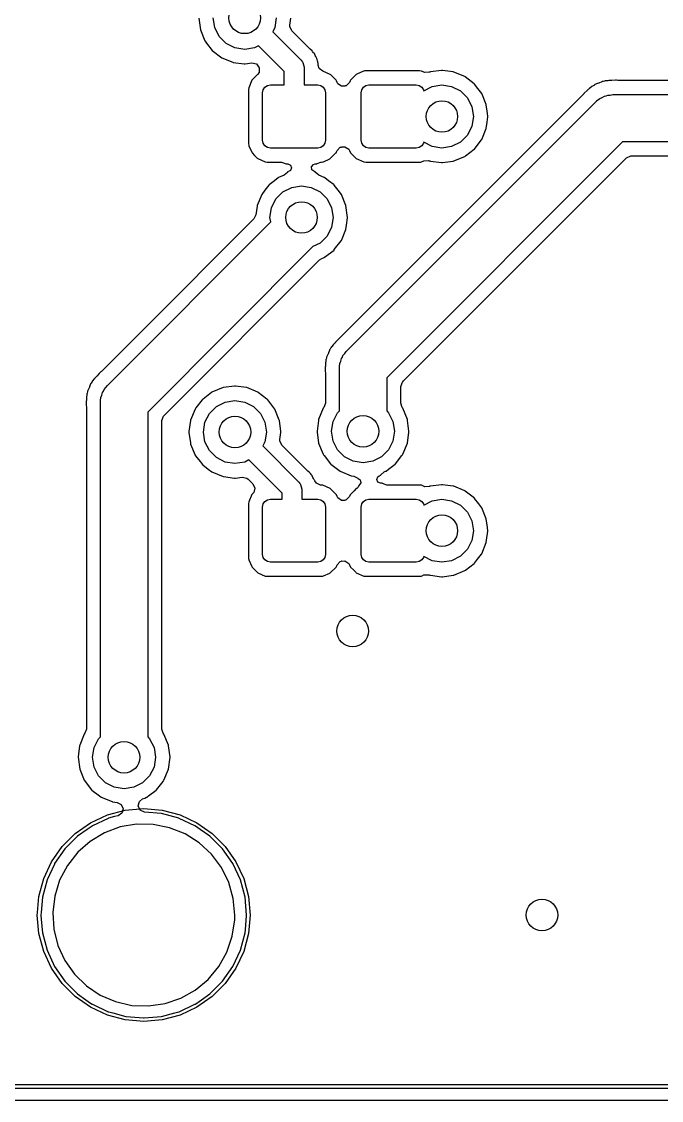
# Model space of a CAD drawing. Extents: x 124.6 to 173.9, y -108.3 to -87.7.
# Drawn here: x 134.3 to 142.42, y -108.35 to -94.68 of the extents above; entities that cross this region are included whole.
import ezdxf

# ---------------------------------------------------------------- set-up
doc = ezdxf.new("R2010")
doc.units = 0
doc.layers.add('BLACK', color=7, linetype='CONTINUOUS')

msp = doc.modelspace()

# ---------------------------------------------------------------- linework, layer by layer
at = {"layer": 'BLACK', "linetype": 'CONTINUOUS'}
for p, q in [((136.548, -94.6342), (136.56, -94.7202)), ((136.56, -94.7202), (136.568, -94.7796)), ((136.751, -94.7522), (136.731, -94.6286)), ((136.807, -94.8637), (136.751, -94.7522)), ((137.511, -94.7522), (137.485, -94.8034)), ((137.531, -94.6286), (137.511, -94.7522)), ((137.702, -94.7202), (137.714, -94.6342)), ((137.702, -94.739), (137.702, -94.7202)), ((137.727, -94.7927), (137.702, -94.739)), ((136.568, -94.7796), (136.626, -94.9202)), ((136.896, -94.9522), (136.807, -94.8637)), ((137.485, -94.8034), (137.846, -95.1638)), ((137.953, -95.0188), (137.727, -94.7927)), ((136.626, -94.9202), (136.629, -94.9247)), ((136.629, -94.9247), (136.629, -94.9247)), ((136.629, -94.9247), (136.647, -94.9484)), ((136.647, -94.9484), (136.719, -95.041)), ((137.007, -95.009), (136.896, -94.9522)), ((137.131, -95.0286), (137.007, -95.009)), ((137.255, -95.009), (137.131, -95.0286)), ((137.306, -94.983), (137.255, -95.009)), ((137.629, -95.3062), (137.306, -94.983)), ((137.962, -95.0264), (137.953, -95.0188)), ((137.986, -95.045), (137.962, -95.0264)), ((136.719, -95.041), (136.839, -95.1337)), ((136.839, -95.1337), (136.98, -95.192)), ((137.846, -95.1638), (137.859, -95.1819)), ((137.992, -95.0545), (137.986, -95.045)), ((138.004, -95.0703), (137.992, -95.0545)), ((138.01, -95.0759), (138.004, -95.0703)), ((138.014, -95.0808), (138.01, -95.0759)), ((138.024, -95.1048), (138.014, -95.0808)), ((138.025, -95.1066), (138.024, -95.1048)), ((138.031, -95.1179), (138.025, -95.1066)), ((138.046, -95.1418), (138.031, -95.1179)), ((138.047, -95.1496), (138.046, -95.1418)), ((138.048, -95.1548), (138.047, -95.1496)), ((138.054, -95.1731), (138.048, -95.1548)), ((138.059, -95.1853), (138.054, -95.1731)), ((136.98, -95.192), (136.986, -95.1928)), ((136.986, -95.1928), (136.986, -95.1928)), ((136.986, -95.1928), (137.125, -95.2111)), ((137.125, -95.2111), (137.131, -95.2119)), ((137.131, -95.2119), (137.137, -95.2111)), ((137.137, -95.2111), (137.222, -95.2)), ((137.222, -95.2), (137.279, -95.2128)), ((137.279, -95.2128), (137.315, -95.2597)), ((137.315, -95.2597), (137.313, -95.3188)), ((137.629, -95.4786), (137.629, -95.3062)), ((137.859, -95.1819), (137.863, -95.185)), ((137.863, -95.185), (137.864, -95.1877)), ((137.864, -95.1877), (137.868, -95.193)), ((137.868, -95.193), (137.874, -95.2236)), ((137.874, -95.2236), (137.883, -95.2536)), ((137.883, -95.2536), (137.883, -95.4786)), ((138.059, -95.1933), (138.059, -95.1853)), ((138.06, -95.2045), (138.059, -95.1933)), ((138.059, -95.1933), (138.059, -95.1933)), ((138.06, -95.2135), (138.06, -95.2045)), ((138.06, -95.2147), (138.06, -95.2135)), ((138.06, -95.2194), (138.06, -95.2147)), ((138.061, -95.2213), (138.06, -95.2194)), ((138.061, -95.2252), (138.061, -95.2213)), ((138.061, -95.2292), (138.061, -95.2252)), ((138.061, -95.2295), (138.061, -95.2292)), ((138.076, -95.2709), (138.061, -95.2295)), ((138.121, -95.3027), (138.076, -95.2709)), ((138.121, -95.3031), (138.121, -95.3027)), ((138.216, -95.345), (138.121, -95.3031)), ((138.635, -95.3058), (138.553, -95.342)), ((138.64, -95.3032), (138.635, -95.3058)), ((138.635, -95.3058), (138.635, -95.3058)), ((138.654, -95.3015), (138.64, -95.3032)), ((138.662, -95.3006), (138.654, -95.3015)), ((138.665, -95.3003), (138.662, -95.3006)), ((138.662, -95.3006), (138.662, -95.3006)), ((139.01, -95.3003), (138.665, -95.3003)), ((139.347, -95.3003), (139.01, -95.3003)), ((139.371, -95.3031), (139.347, -95.3003)), ((139.404, -95.3176), (139.371, -95.3031)), ((139.625, -95.296), (139.486, -95.3144)), ((139.631, -95.2953), (139.625, -95.296)), ((139.637, -95.296), (139.631, -95.2953)), ((139.776, -95.3144), (139.637, -95.296)), ((137.222, -95.4186), (137.181, -95.5135)), ((137.294, -95.3468), (137.222, -95.4186)), ((137.313, -95.3188), (137.294, -95.3468)), ((138.222, -95.3506), (138.216, -95.345)), ((138.223, -95.3522), (138.222, -95.3506)), ((138.289, -95.4182), (138.223, -95.3522)), ((138.293, -95.4255), (138.289, -95.4182)), ((138.302, -95.4466), (138.293, -95.4255)), ((138.311, -95.4625), (138.302, -95.4466)), ((138.46, -95.4465), (138.419, -95.4891)), ((138.469, -95.426), (138.46, -95.4465)), ((138.472, -95.4186), (138.469, -95.426)), ((138.469, -95.426), (138.469, -95.426)), ((138.546, -95.3453), (138.472, -95.4186)), ((138.553, -95.342), (138.546, -95.3453)), ((138.553, -95.342), (138.553, -95.342)), ((139.413, -95.321), (139.404, -95.3176)), ((139.469, -95.3186), (139.413, -95.321)), ((139.471, -95.3185), (139.469, -95.3188)), ((139.469, -95.3188), (139.469, -95.3186)), ((139.472, -95.3184), (139.471, -95.3185)), ((139.475, -95.3174), (139.472, -95.3184)), ((139.48, -95.3152), (139.475, -95.3174)), ((139.486, -95.3144), (139.48, -95.3152)), ((139.486, -95.3144), (139.486, -95.3144)), ((139.782, -95.3152), (139.776, -95.3144)), ((139.776, -95.3144), (139.776, -95.3144)), ((139.923, -95.3735), (139.782, -95.3152)), ((139.927, -95.3769), (139.923, -95.3735)), ((140.039, -95.4625), (139.927, -95.3769)), ((139.927, -95.3769), (139.927, -95.3769)), ((141.659, -95.4388), (141.623, -95.4552)), ((141.664, -95.4362), (141.659, -95.4388)), ((141.659, -95.4388), (141.659, -95.4388)), ((141.67, -95.4353), (141.664, -95.4362)), ((141.675, -95.4347), (141.67, -95.4353)), ((141.67, -95.4353), (141.67, -95.4353)), ((141.692, -95.4304), (141.675, -95.4347)), ((141.702, -95.4268), (141.692, -95.4304)), ((141.737, -95.4247), (141.702, -95.4268)), ((141.748, -95.424), (141.737, -95.4247)), ((141.755, -95.4233), (141.748, -95.424)), ((141.759, -95.4227), (141.755, -95.4233)), ((141.766, -95.4217), (141.759, -95.4227)), ((141.782, -95.4217), (141.766, -95.4217)), ((141.787, -95.4215), (141.782, -95.4217)), ((141.833, -95.4187), (141.787, -95.4215)), ((141.839, -95.4183), (141.833, -95.4187)), ((141.833, -95.4187), (141.833, -95.4187)), ((141.845, -95.4197), (141.839, -95.4183)), ((141.847, -95.4199), (141.845, -95.4197)), ((141.863, -95.4217), (141.847, -95.4199)), ((144.566, -95.4217), (141.863, -95.4217)), ((137.181, -95.5135), (137.178, -95.5373)), ((137.178, -95.5373), (137.178, -96.2199)), ((137.356, -95.5786), (137.364, -95.5403)), ((137.356, -96.1786), (137.356, -95.5786)), ((137.364, -95.5403), (137.385, -95.5079)), ((137.385, -95.5079), (137.418, -95.4862)), ((137.418, -95.4862), (137.456, -95.4786)), ((137.456, -95.4786), (137.629, -95.4786)), ((137.883, -95.4786), (138.056, -95.4786)), ((138.056, -95.4786), (138.094, -95.4862)), ((138.094, -95.4862), (138.127, -95.5079)), ((138.127, -95.5079), (138.148, -95.5403)), ((138.148, -95.5403), (138.156, -95.5786)), ((138.156, -95.5786), (138.156, -96.1786)), ((138.36, -95.4955), (138.311, -95.4625)), ((138.371, -95.4943), (138.36, -95.4955)), ((138.399, -95.4949), (138.371, -95.4943)), ((138.403, -95.4909), (138.399, -95.4949)), ((138.419, -95.4891), (138.403, -95.4909)), ((138.606, -95.5786), (138.614, -95.5403)), ((138.606, -96.1786), (138.606, -95.5786)), ((138.614, -95.5403), (138.635, -95.5079)), ((138.635, -95.5079), (138.668, -95.4862)), ((138.668, -95.4862), (138.706, -95.4786)), ((138.706, -95.4786), (139.306, -95.4786)), ((139.306, -95.4786), (139.344, -95.4862)), ((139.344, -95.4862), (139.377, -95.5079)), ((139.377, -95.5079), (139.398, -95.5403)), ((139.398, -95.5403), (139.401, -95.5524)), ((139.401, -95.5524), (139.507, -95.4982)), ((139.507, -95.4982), (139.631, -95.4786)), ((139.631, -95.4786), (139.755, -95.4982)), ((139.755, -95.4982), (139.866, -95.555)), ((139.866, -95.555), (139.955, -95.6435)), ((140.043, -95.4662), (140.039, -95.4625)), ((140.047, -95.4707), (140.043, -95.4662)), ((140.087, -95.5228), (140.047, -95.4707)), ((140.136, -95.587), (140.087, -95.5228)), ((141.436, -95.5823), (141.433, -95.5875)), ((141.472, -95.551), (141.436, -95.5823)), ((141.477, -95.5466), (141.472, -95.551)), ((141.488, -95.5354), (141.477, -95.5466)), ((141.491, -95.5335), (141.488, -95.5354)), ((141.5, -95.5271), (141.491, -95.5334)), ((141.491, -95.5334), (141.491, -95.5335)), ((141.505, -95.5228), (141.5, -95.5271)), ((141.535, -95.4969), (141.505, -95.5228)), ((141.54, -95.4929), (141.535, -95.4969)), ((141.549, -95.4885), (141.54, -95.4929)), ((141.565, -95.4796), (141.549, -95.4885)), ((141.568, -95.477), (141.565, -95.4796)), ((141.573, -95.4733), (141.568, -95.477)), ((141.604, -95.4623), (141.573, -95.4733)), ((141.616, -95.4578), (141.604, -95.4623)), ((141.623, -95.4552), (141.616, -95.4578)), ((141.42, -95.6041), (138.338, -98.6856)), ((138.419, -98.8565), (141.588, -95.6879)), ((139.955, -95.6435), (140.011, -95.755)), ((140.194, -95.7276), (140.136, -95.587)), ((141.431, -95.5899), (141.42, -95.6041)), ((141.433, -95.5875), (141.431, -95.5899)), ((141.433, -95.5875), (141.433, -95.5875)), ((141.588, -95.6879), (141.596, -95.6815)), ((141.596, -95.6815), (141.598, -95.6778)), ((141.598, -95.6778), (141.605, -95.6736)), ((141.605, -95.6736), (141.633, -95.6507)), ((141.633, -95.6507), (141.664, -95.6376)), ((141.664, -95.6376), (141.692, -95.6201)), ((141.692, -95.6201), (141.714, -95.6161)), ((141.714, -95.6161), (141.734, -95.6073)), ((141.734, -95.6073), (141.767, -95.6061)), ((141.767, -95.6061), (141.8, -95.6)), ((141.8, -95.6), (144.676, -95.6)), ((140.011, -95.755), (140.031, -95.8786)), ((140.195, -95.7333), (140.194, -95.7276)), ((140.205, -95.8073), (140.195, -95.7333)), ((140.195, -95.7333), (140.195, -95.7333)), ((140.214, -95.8786), (140.205, -95.8073)), ((140.031, -95.8786), (140.011, -96.0022)), ((140.194, -96.0296), (140.205, -95.9499)), ((140.205, -95.9499), (140.214, -95.8842)), ((140.214, -95.8842), (140.214, -95.8786)), ((139.955, -96.1137), (139.866, -96.2022)), ((140.011, -96.0022), (139.955, -96.1137)), ((140.136, -96.1702), (140.194, -96.0296)), ((137.178, -96.2199), (137.181, -96.2442)), ((137.181, -96.2442), (137.183, -96.2501)), ((137.183, -96.2501), (137.183, -96.2501)), ((137.183, -96.2501), (137.22, -96.3317)), ((137.364, -96.2169), (137.356, -96.1786)), ((137.385, -96.2493), (137.364, -96.2169)), ((137.418, -96.271), (137.385, -96.2493)), ((138.127, -96.2493), (138.094, -96.271)), ((138.148, -96.2169), (138.127, -96.2493)), ((138.156, -96.1786), (138.148, -96.2169)), ((138.302, -96.3107), (138.343, -96.2681)), ((138.343, -96.2681), (138.359, -96.2663)), ((138.359, -96.2663), (138.363, -96.2622)), ((138.363, -96.2622), (138.391, -96.2629)), ((138.391, -96.2629), (138.402, -96.2617)), ((138.402, -96.2617), (138.451, -96.2947)), ((138.614, -96.2169), (138.606, -96.1786)), ((138.635, -96.2493), (138.614, -96.2169)), ((138.668, -96.271), (138.635, -96.2493)), ((141.924, -96.2), (138.931, -99.1929)), ((139.377, -96.2493), (139.344, -96.271)), ((139.398, -96.2169), (139.377, -96.2493)), ((139.401, -96.2048), (139.398, -96.2169)), ((139.507, -96.259), (139.401, -96.2048)), ((139.631, -96.2786), (139.507, -96.259)), ((139.755, -96.259), (139.631, -96.2786)), ((139.866, -96.2022), (139.755, -96.259)), ((140.043, -96.291), (140.104, -96.2125)), ((140.104, -96.2125), (140.133, -96.1747)), ((140.133, -96.1747), (140.136, -96.1702)), ((140.133, -96.1747), (140.133, -96.1747)), ((144.8, -96.2), (141.924, -96.2)), ((137.22, -96.3317), (137.22, -96.3317)), ((137.22, -96.3317), (137.223, -96.339)), ((137.223, -96.339), (137.255, -96.3711)), ((137.255, -96.3711), (137.29, -96.4063)), ((137.456, -96.2786), (137.418, -96.271)), ((138.056, -96.2786), (137.456, -96.2786)), ((138.094, -96.271), (138.056, -96.2786)), ((138.216, -96.4119), (138.267, -96.3612)), ((138.267, -96.3612), (138.284, -96.3442)), ((138.284, -96.3442), (138.29, -96.3386)), ((138.29, -96.3386), (138.296, -96.325)), ((138.296, -96.325), (138.302, -96.3107)), ((138.451, -96.2947), (138.46, -96.3106)), ((138.46, -96.3106), (138.473, -96.339)), ((138.473, -96.339), (138.505, -96.3711)), ((138.505, -96.3711), (138.54, -96.4063)), ((138.706, -96.2786), (138.668, -96.271)), ((139.306, -96.2786), (138.706, -96.2786)), ((139.344, -96.271), (139.306, -96.2786)), ((139.782, -96.442), (139.923, -96.3837)), ((139.923, -96.3837), (139.93, -96.3785)), ((139.93, -96.3785), (140.039, -96.2945)), ((140.039, -96.2945), (140.043, -96.291)), ((141.592, -96.7847), (141.973, -96.4036)), ((141.973, -96.4036), (142.026, -96.3786)), ((142.026, -96.3786), (142.034, -96.3783)), ((142.034, -96.3783), (144.737, -96.3783)), ((137.29, -96.4063), (137.296, -96.4122)), ((137.296, -96.4122), (137.391, -96.4541)), ((137.391, -96.4541), (137.415, -96.4569)), ((137.415, -96.4569), (137.599, -96.4569)), ((137.599, -96.4569), (137.655, -96.4771)), ((137.655, -96.4771), (137.656, -96.4791)), ((137.656, -96.4791), (137.676, -96.4791)), ((137.676, -96.4791), (137.711, -96.4935)), ((137.711, -96.4935), (137.725, -96.5281)), ((137.725, -96.5281), (137.711, -96.5627)), ((137.978, -96.5154), (138.001, -96.4857)), ((137.983, -96.5526), (137.978, -96.5154)), ((138.001, -96.4857), (138.026, -96.4791)), ((138.026, -96.4791), (138.047, -96.4791)), ((138.047, -96.4791), (138.05, -96.4745)), ((138.05, -96.4745), (138.097, -96.4569)), ((138.097, -96.4569), (138.1, -96.4566)), ((138.097, -96.4569), (138.097, -96.4569)), ((138.1, -96.4566), (138.103, -96.4563)), ((138.1, -96.4566), (138.1, -96.4566)), ((138.103, -96.4563), (138.122, -96.454)), ((138.122, -96.454), (138.128, -96.4514)), ((138.128, -96.4514), (138.209, -96.4152)), ((138.128, -96.4514), (138.128, -96.4514)), ((138.209, -96.4152), (138.216, -96.4119)), ((138.209, -96.4152), (138.209, -96.4152)), ((138.54, -96.4063), (138.546, -96.4122)), ((138.546, -96.4122), (138.641, -96.4541)), ((138.641, -96.4541), (138.665, -96.4569)), ((138.665, -96.4569), (139.002, -96.4569)), ((139.002, -96.4569), (139.347, -96.4569)), ((139.347, -96.4569), (139.35, -96.4566)), ((139.35, -96.4566), (139.358, -96.4557)), ((139.35, -96.4566), (139.35, -96.4566)), ((139.358, -96.4557), (139.372, -96.454)), ((139.372, -96.454), (139.404, -96.4397)), ((139.404, -96.4397), (139.463, -96.4356)), ((139.463, -96.4356), (139.472, -96.4388)), ((139.472, -96.4388), (139.48, -96.442)), ((139.48, -96.442), (139.486, -96.4428)), ((139.486, -96.4428), (139.486, -96.4428)), ((139.486, -96.4428), (139.625, -96.4611)), ((139.625, -96.4611), (139.631, -96.4619)), ((139.631, -96.4619), (139.637, -96.4611)), ((139.637, -96.4611), (139.776, -96.4428)), ((139.776, -96.4428), (139.782, -96.442)), ((139.776, -96.4428), (139.776, -96.4428)), ((137.555, -96.6569), (137.509, -96.6921)), ((137.559, -96.6535), (137.555, -96.6569)), ((137.555, -96.6569), (137.555, -96.6569)), ((137.632, -96.6233), (137.559, -96.6535)), ((137.674, -96.5866), (137.632, -96.6233)), ((137.675, -96.5816), (137.674, -96.5866)), ((137.694, -96.5736), (137.675, -96.5816)), ((137.711, -96.5627), (137.694, -96.5726)), ((137.694, -96.5726), (137.694, -96.5736)), ((138.008, -96.5718), (137.983, -96.5526)), ((138.008, -96.5736), (138.008, -96.5718)), ((138.025, -96.5808), (138.008, -96.5736)), ((138.026, -96.5831), (138.025, -96.5808)), ((138.069, -96.623), (138.026, -96.5831)), ((138.137, -96.6513), (138.069, -96.623)), ((138.143, -96.6535), (138.137, -96.6513)), ((138.137, -96.6513), (138.137, -96.6513)), ((138.147, -96.6569), (138.143, -96.6535)), ((138.193, -96.6921), (138.147, -96.6569)), ((138.147, -96.6569), (138.147, -96.6569)), ((137.387, -96.8136), (137.346, -96.867)), ((137.435, -96.7507), (137.387, -96.8136)), ((137.439, -96.7462), (137.435, -96.7507)), ((137.509, -96.6921), (137.439, -96.7462)), ((137.616, -96.835), (137.727, -96.7782)), ((137.727, -96.7782), (137.851, -96.7586)), ((137.851, -96.7586), (137.975, -96.7782)), ((137.975, -96.7782), (138.086, -96.835)), ((138.263, -96.7462), (138.193, -96.6921)), ((138.267, -96.7507), (138.263, -96.7462)), ((138.315, -96.8136), (138.267, -96.7507)), ((138.356, -96.867), (138.315, -96.8136)), ((141.08, -97.296), (141.592, -96.7847)), ((137.346, -96.867), (137.288, -97.0076)), ((137.471, -97.035), (137.527, -96.9235)), ((137.527, -96.9235), (137.616, -96.835)), ((138.086, -96.835), (138.175, -96.9235)), ((138.175, -96.9235), (138.231, -97.035)), ((138.414, -97.0076), (138.356, -96.867)), ((137.287, -97.0133), (137.272, -97.1262)), ((137.288, -97.0076), (137.287, -97.0133)), ((137.287, -97.0133), (137.287, -97.0133)), ((137.451, -97.1586), (137.471, -97.035)), ((138.231, -97.035), (138.251, -97.1586)), ((138.434, -97.1586), (138.414, -97.0076)), ((135.388, -99.2879), (137.46, -97.2156)), ((137.247, -97.1761), (135.824, -98.5996)), ((137.272, -97.1262), (137.247, -97.1761)), ((137.46, -97.2156), (137.451, -97.1586)), ((138.251, -97.1586), (138.231, -97.2822)), ((138.421, -97.2562), (138.434, -97.1642)), ((138.434, -97.1642), (138.434, -97.1586)), ((138.231, -97.2822), (138.175, -97.3937)), ((138.356, -97.4502), (138.414, -97.3096)), ((138.414, -97.3096), (138.421, -97.2562)), ((140.498, -97.8786), (141.08, -97.296)), ((138.086, -97.4822), (137.996, -97.5281)), ((138.175, -97.3937), (138.086, -97.4822)), ((138.267, -97.5665), (138.353, -97.4547)), ((138.353, -97.4547), (138.356, -97.4502)), ((138.353, -97.4547), (138.353, -97.4547)), ((137.996, -97.5281), (135.9, -99.6243)), ((138.143, -97.6637), (138.263, -97.571)), ((138.263, -97.571), (138.267, -97.5665)), ((136.104, -99.6728), (138.079, -97.6972)), ((138.079, -97.6972), (138.107, -97.6784)), ((138.107, -97.6784), (138.137, -97.6659)), ((138.137, -97.6659), (138.143, -97.6637)), ((139.146, -99.2301), (140.498, -97.8786)), ((135.824, -98.5996), (135.313, -99.1103)), ((138.318, -98.7006), (138.284, -98.7393)), ((138.323, -98.6973), (138.318, -98.7006)), ((138.325, -98.696), (138.323, -98.6973)), ((138.338, -98.6856), (138.325, -98.696)), ((138.204, -98.8449), (138.193, -98.8751)), ((138.205, -98.8423), (138.204, -98.8449)), ((138.207, -98.8365), (138.205, -98.8423)), ((138.205, -98.8423), (138.205, -98.8423)), ((138.214, -98.828), (138.207, -98.8365)), ((138.223, -98.8129), (138.214, -98.828)), ((138.225, -98.8089), (138.223, -98.8129)), ((138.227, -98.8033), (138.225, -98.8089)), ((138.225, -98.8089), (138.225, -98.8089)), ((138.231, -98.7987), (138.227, -98.8033)), ((138.257, -98.7689), (138.231, -98.7987)), ((138.231, -98.7987), (138.231, -98.7987)), ((138.262, -98.7636), (138.257, -98.7689)), ((138.267, -98.7571), (138.262, -98.7636)), ((138.269, -98.7546), (138.267, -98.7571)), ((138.267, -98.7571), (138.267, -98.7571)), ((138.28, -98.7432), (138.269, -98.7546)), ((138.284, -98.7393), (138.28, -98.7432)), ((138.4, -98.8839), (138.419, -98.8565)), ((138.159, -98.971), (138.156, -99.0105)), ((138.161, -98.959), (138.159, -98.9648)), ((138.159, -98.9648), (138.159, -98.971)), ((138.163, -98.9549), (138.161, -98.959)), ((138.161, -98.959), (138.161, -98.959)), ((138.167, -98.9378), (138.163, -98.9549)), ((138.168, -98.9356), (138.167, -98.9378)), ((138.169, -98.9273), (138.168, -98.9356)), ((138.188, -98.8858), (138.169, -98.9273)), ((138.191, -98.8794), (138.188, -98.8858)), ((138.193, -98.8751), (138.191, -98.8794)), ((138.337, -99.0103), (138.349, -98.9794)), ((138.349, -98.9794), (138.357, -98.947)), ((138.357, -98.947), (138.369, -98.9288)), ((138.369, -98.9288), (138.377, -98.9083)), ((138.377, -98.9083), (138.4, -98.8839)), ((135.283, -99.1366), (135.253, -99.1707)), ((135.287, -99.132), (135.283, -99.1366)), ((135.292, -99.1287), (135.287, -99.132)), ((135.294, -99.1273), (135.292, -99.1287)), ((135.307, -99.117), (135.294, -99.1273)), ((135.313, -99.1103), (135.307, -99.117)), ((138.15, -99.0816), (138.149, -99.1014)), ((138.149, -99.1014), (138.15, -99.1075)), ((138.152, -99.0535), (138.15, -99.0816)), ((138.15, -99.1075), (138.151, -99.1103)), ((138.151, -99.1103), (138.153, -99.1284)), ((138.153, -99.0471), (138.152, -99.0535)), ((138.155, -99.0174), (138.153, -99.028)), ((138.153, -99.028), (138.153, -99.028)), ((138.153, -99.028), (138.153, -99.0313)), ((138.153, -99.0313), (138.153, -99.0471)), ((138.153, -99.1284), (138.153, -99.5126)), ((138.156, -99.0105), (138.155, -99.0174)), ((138.331, -99.0539), (138.333, -99.0462)), ((138.332, -99.0585), (138.331, -99.0539)), ((138.331, -99.0686), (138.332, -99.0585)), ((138.331, -99.6099), (138.331, -99.0686)), ((138.333, -99.0462), (138.337, -99.0103)), ((135.176, -99.268), (135.163, -99.3032)), ((135.18, -99.263), (135.176, -99.268)), ((135.183, -99.2594), (135.18, -99.263)), ((135.192, -99.2443), (135.183, -99.2594)), ((135.194, -99.2403), (135.192, -99.2443)), ((135.196, -99.2347), (135.194, -99.2403)), ((135.194, -99.2403), (135.194, -99.2403)), ((135.226, -99.2004), (135.196, -99.2347)), ((135.231, -99.195), (135.226, -99.2004)), ((135.238, -99.1861), (135.231, -99.195)), ((135.249, -99.1746), (135.238, -99.1861)), ((135.253, -99.1707), (135.249, -99.1746)), ((138.931, -99.1929), (138.931, -99.6099)), ((139.109, -99.3026), (139.13, -99.247)), ((139.13, -99.247), (139.135, -99.2414)), ((139.135, -99.2414), (139.146, -99.2301)), ((135.128, -99.4024), (135.125, -99.4419)), ((135.132, -99.3863), (135.128, -99.3962)), ((135.128, -99.3962), (135.128, -99.4024)), ((135.128, -99.4024), (135.128, -99.4024)), ((135.136, -99.3692), (135.132, -99.3863)), ((135.137, -99.3648), (135.136, -99.3692)), ((135.138, -99.3587), (135.137, -99.3648)), ((135.137, -99.3648), (135.137, -99.3648)), ((135.153, -99.3259), (135.138, -99.3587)), ((135.157, -99.3172), (135.153, -99.3259)), ((135.16, -99.3108), (135.157, -99.3172)), ((135.163, -99.3032), (135.16, -99.3108)), ((135.306, -99.4417), (135.318, -99.4108)), ((135.318, -99.4108), (135.326, -99.3785)), ((135.326, -99.3785), (135.338, -99.3602)), ((135.338, -99.3602), (135.346, -99.3397)), ((135.346, -99.3397), (135.369, -99.3153)), ((135.369, -99.3153), (135.388, -99.2879)), ((136.71, -99.3769), (136.602, -99.4594)), ((136.714, -99.3735), (136.71, -99.3769)), ((136.71, -99.3769), (136.71, -99.3769)), ((136.855, -99.3152), (136.714, -99.3735)), ((136.861, -99.3144), (136.855, -99.3152)), ((137, -99.296), (136.861, -99.3144)), ((136.861, -99.3144), (136.861, -99.3144)), ((137.006, -99.2953), (137, -99.296)), ((137.012, -99.296), (137.006, -99.2953)), ((137.151, -99.3144), (137.012, -99.296)), ((137.157, -99.3152), (137.151, -99.3144)), ((137.151, -99.3144), (137.151, -99.3144)), ((137.298, -99.3735), (137.157, -99.3152)), ((137.302, -99.3769), (137.298, -99.3735)), ((137.41, -99.4594), (137.302, -99.3769)), ((137.302, -99.3769), (137.302, -99.3769)), ((139.109, -99.5126), (139.109, -99.3026)), ((135.121, -99.485), (135.118, -99.5329)), ((135.118, -99.5329), (135.119, -99.5389)), ((135.119, -99.5389), (135.12, -99.5417)), ((135.12, -99.5417), (135.122, -99.5598)), ((135.122, -99.4785), (135.121, -99.485)), ((135.124, -99.4488), (135.122, -99.4627)), ((135.122, -99.4627), (135.122, -99.4785)), ((135.125, -99.4419), (135.124, -99.4488)), ((135.3, -99.4854), (135.302, -99.4776)), ((135.301, -99.49), (135.3, -99.4854)), ((135.3, -99.5), (135.301, -99.49)), ((135.3, -103.741), (135.3, -99.5)), ((135.302, -99.4776), (135.306, -99.4417)), ((136.59, -99.4707), (136.512, -99.5725)), ((136.594, -99.4662), (136.59, -99.4707)), ((136.602, -99.4594), (136.594, -99.4662)), ((136.771, -99.555), (136.882, -99.4982)), ((136.882, -99.4982), (137.006, -99.4786)), ((137.006, -99.4786), (137.13, -99.4982)), ((137.13, -99.4982), (137.241, -99.555)), ((137.418, -99.4662), (137.41, -99.4594)), ((137.422, -99.4707), (137.418, -99.4662)), ((137.5, -99.5725), (137.422, -99.4707)), ((138.153, -99.5126), (138.135, -99.5653)), ((139.127, -99.5653), (139.109, -99.5126)), ((135.122, -99.5598), (135.122, -103.644)), ((135.9, -99.6243), (135.9, -103.741)), ((136.078, -99.7339), (136.099, -99.6783)), ((136.099, -99.6783), (136.104, -99.6728)), ((136.501, -99.587), (136.443, -99.7276)), ((136.512, -99.5725), (136.501, -99.587)), ((136.626, -99.755), (136.682, -99.6435)), ((136.682, -99.6435), (136.771, -99.555)), ((137.241, -99.555), (137.33, -99.6435)), ((137.33, -99.6435), (137.386, -99.755)), ((137.511, -99.587), (137.5, -99.5725)), ((137.569, -99.7276), (137.511, -99.587)), ((138.126, -99.577), (138.068, -99.7176)), ((138.135, -99.5653), (138.126, -99.577)), ((138.251, -99.745), (138.307, -99.6335)), ((138.307, -99.6335), (138.331, -99.6099)), ((138.931, -99.6099), (138.955, -99.6335)), ((138.955, -99.6335), (139.011, -99.745)), ((139.136, -99.577), (139.127, -99.5653)), ((139.194, -99.7176), (139.136, -99.577)), ((136.078, -103.644), (136.078, -99.7339)), ((136.442, -99.7333), (136.423, -99.873)), ((136.443, -99.7276), (136.442, -99.7333)), ((136.442, -99.7333), (136.442, -99.7333)), ((136.606, -99.8786), (136.626, -99.755)), ((137.386, -99.755), (137.406, -99.8786)), ((137.57, -99.7333), (137.569, -99.7276)), ((137.589, -99.873), (137.57, -99.7333)), ((137.57, -99.7333), (137.57, -99.7333)), ((138.065, -99.7339), (138.048, -99.8686)), ((138.067, -99.7233), (138.065, -99.7339)), ((138.068, -99.7176), (138.067, -99.7233)), ((138.067, -99.7233), (138.067, -99.7233)), ((138.231, -99.8686), (138.251, -99.745)), ((139.011, -99.745), (139.031, -99.8686)), ((139.195, -99.7233), (139.194, -99.7176)), ((139.197, -99.7339), (139.195, -99.7233)), ((139.195, -99.7233), (139.195, -99.7233)), ((139.214, -99.8686), (139.197, -99.7339)), ((136.423, -99.873), (136.423, -99.8786)), ((136.423, -99.8786), (136.423, -99.8842)), ((136.423, -99.8842), (136.441, -100.014)), ((136.626, -100.002), (136.606, -99.8786)), ((137.406, -99.8786), (137.386, -100.002)), ((137.577, -99.9724), (137.589, -99.8842)), ((137.589, -99.8786), (137.589, -99.873)), ((137.589, -99.8842), (137.589, -99.8786)), ((137.589, -99.8842), (137.589, -99.8842)), ((138.048, -99.8686), (138.048, -99.8742)), ((138.048, -99.8742), (138.049, -99.8786)), ((138.049, -99.8786), (138.068, -100.02)), ((138.251, -99.9922), (138.231, -99.8686)), ((139.031, -99.8686), (139.011, -99.9922)), ((139.194, -100.02), (139.213, -99.8786)), ((139.213, -99.8786), (139.214, -99.8742)), ((139.214, -99.8742), (139.214, -99.8686)), ((136.441, -100.014), (136.443, -100.03)), ((136.443, -100.03), (136.501, -100.17)), ((136.682, -100.114), (136.626, -100.002)), ((137.386, -100.002), (137.359, -100.055)), ((137.359, -100.055), (137.817, -100.513)), ((137.577, -99.9913), (137.577, -99.9724)), ((137.602, -100.045), (137.577, -99.9913)), ((137.925, -100.368), (137.602, -100.045)), ((138.068, -100.02), (138.126, -100.16)), ((138.307, -100.104), (138.251, -99.9922)), ((139.011, -99.9922), (138.955, -100.104)), ((139.136, -100.16), (139.194, -100.02)), ((136.501, -100.17), (136.504, -100.175)), ((136.504, -100.175), (136.504, -100.175)), ((136.504, -100.175), (136.547, -100.23)), ((136.547, -100.23), (136.594, -100.291)), ((136.771, -100.202), (136.682, -100.114)), ((136.882, -100.259), (136.771, -100.202)), ((137.183, -100.232), (137.13, -100.259)), ((137.604, -100.653), (137.183, -100.232)), ((138.126, -100.16), (138.129, -100.165)), ((138.129, -100.165), (138.129, -100.165)), ((138.129, -100.165), (138.137, -100.175)), ((138.137, -100.175), (138.219, -100.281)), ((138.396, -100.192), (138.307, -100.104)), ((138.507, -100.249), (138.396, -100.192)), ((138.866, -100.192), (138.755, -100.249)), ((138.955, -100.104), (138.866, -100.192)), ((139.043, -100.281), (139.125, -100.175)), ((139.125, -100.175), (139.133, -100.165)), ((139.133, -100.165), (139.136, -100.16)), ((139.133, -100.165), (139.133, -100.165)), ((136.594, -100.291), (136.598, -100.295)), ((136.598, -100.295), (136.668, -100.348)), ((136.668, -100.348), (136.714, -100.384)), ((137.006, -100.279), (136.882, -100.259)), ((137.13, -100.259), (137.006, -100.279)), ((137.933, -100.375), (137.925, -100.368)), ((138.219, -100.281), (138.223, -100.285)), ((138.223, -100.285), (138.306, -100.348)), ((138.306, -100.348), (138.339, -100.374)), ((138.631, -100.269), (138.507, -100.249)), ((138.755, -100.249), (138.631, -100.269)), ((138.923, -100.374), (138.956, -100.348)), ((138.956, -100.348), (139.039, -100.285)), ((139.039, -100.285), (139.043, -100.281)), ((136.714, -100.384), (136.855, -100.442)), ((136.855, -100.442), (136.861, -100.443)), ((136.861, -100.443), (136.861, -100.443)), ((136.861, -100.443), (137, -100.461)), ((137, -100.461), (137.006, -100.462)), ((137.006, -100.462), (137.012, -100.461)), ((137.012, -100.461), (137.1, -100.449)), ((137.1, -100.449), (137.158, -100.462)), ((137.158, -100.462), (137.173, -100.474)), ((137.173, -100.474), (137.234, -100.535)), ((137.951, -100.389), (137.933, -100.375)), ((137.958, -100.394), (137.951, -100.389)), ((137.951, -100.389), (137.951, -100.389)), ((137.963, -100.403), (137.958, -100.394)), ((137.976, -100.419), (137.963, -100.403)), ((137.981, -100.424), (137.976, -100.419)), ((137.985, -100.429), (137.981, -100.424)), ((137.988, -100.435), (137.985, -100.429)), ((137.996, -100.455), (137.988, -100.435)), ((138.002, -100.466), (137.996, -100.455)), ((138.013, -100.483), (138.002, -100.466)), ((138.017, -100.49), (138.013, -100.483)), ((138.013, -100.483), (138.013, -100.483)), ((138.018, -100.496), (138.017, -100.49)), ((138.039, -100.527), (138.018, -100.496)), ((138.339, -100.374), (138.48, -100.432)), ((138.48, -100.432), (138.513, -100.436)), ((138.513, -100.436), (138.566, -100.464)), ((138.566, -100.464), (138.568, -100.469)), ((138.568, -100.469), (138.593, -100.484)), ((138.593, -100.484), (138.603, -100.52)), ((138.805, -100.479), (138.82, -100.444)), ((138.82, -100.514), (138.805, -100.479)), ((138.82, -100.444), (138.836, -100.434)), ((138.836, -100.434), (138.855, -100.426)), ((138.855, -100.426), (138.856, -100.421)), ((138.856, -100.421), (138.898, -100.384)), ((138.898, -100.384), (138.917, -100.376)), ((138.917, -100.376), (138.923, -100.374)), ((138.917, -100.376), (138.917, -100.376)), ((137.234, -100.535), (137.259, -100.589)), ((137.259, -100.589), (137.244, -100.646)), ((137.817, -100.513), (137.831, -100.53)), ((137.831, -100.53), (137.834, -100.533)), ((137.834, -100.533), (137.835, -100.536)), ((137.835, -100.536), (137.839, -100.541)), ((137.839, -100.541), (137.845, -100.571)), ((137.845, -100.571), (137.854, -100.601)), ((137.854, -100.601), (137.854, -100.729)), ((138.093, -100.55), (138.039, -100.527)), ((138.095, -100.55), (138.093, -100.55)), ((138.097, -100.55), (138.095, -100.55)), ((138.121, -100.553), (138.097, -100.55)), ((138.216, -100.595), (138.121, -100.553)), ((138.222, -100.601), (138.216, -100.595)), ((138.231, -100.61), (138.222, -100.601)), ((138.289, -100.668), (138.231, -100.61)), ((138.518, -100.623), (138.489, -100.652)), ((138.546, -100.595), (138.518, -100.623)), ((138.552, -100.593), (138.546, -100.595)), ((138.571, -100.575), (138.552, -100.593)), ((138.576, -100.557), (138.571, -100.575)), ((138.584, -100.552), (138.576, -100.557)), ((138.603, -100.52), (138.584, -100.552)), ((138.854, -100.528), (138.82, -100.514)), ((138.875, -100.528), (138.854, -100.528)), ((138.876, -100.53), (138.875, -100.528)), ((138.931, -100.55), (138.876, -100.53)), ((139.341, -100.55), (138.931, -100.55)), ((139.347, -100.55), (139.341, -100.55)), ((139.35, -100.551), (139.347, -100.55)), ((139.365, -100.552), (139.35, -100.551)), ((139.371, -100.553), (139.365, -100.552)), ((139.365, -100.552), (139.365, -100.552)), ((139.405, -100.568), (139.371, -100.553)), ((139.414, -100.571), (139.405, -100.568)), ((139.469, -100.569), (139.414, -100.571)), ((139.471, -100.569), (139.469, -100.569)), ((139.469, -100.569), (139.469, -100.569)), ((139.473, -100.569), (139.471, -100.569)), ((139.48, -100.566), (139.473, -100.569)), ((139.486, -100.565), (139.48, -100.566)), ((139.625, -100.546), (139.486, -100.565)), ((139.486, -100.565), (139.486, -100.565)), ((139.631, -100.546), (139.625, -100.546)), ((139.637, -100.546), (139.631, -100.546)), ((139.776, -100.565), (139.637, -100.546)), ((139.782, -100.566), (139.776, -100.565)), ((139.776, -100.565), (139.776, -100.565)), ((139.923, -100.624), (139.782, -100.566)), ((139.927, -100.627), (139.923, -100.624)), ((139.996, -100.68), (139.927, -100.627)), ((139.927, -100.627), (139.927, -100.627)), ((137.181, -100.763), (137.178, -100.787)), ((137.222, -100.669), (137.181, -100.763)), ((137.228, -100.663), (137.222, -100.669)), ((137.234, -100.657), (137.228, -100.663)), ((137.228, -100.663), (137.228, -100.663)), ((137.244, -100.646), (137.234, -100.657)), ((137.364, -100.79), (137.385, -100.758)), ((137.385, -100.758), (137.418, -100.736)), ((137.418, -100.736), (137.456, -100.729)), ((137.456, -100.729), (137.604, -100.729)), ((137.604, -100.729), (137.604, -100.653)), ((137.854, -100.729), (138.056, -100.729)), ((138.056, -100.729), (138.094, -100.736)), ((138.094, -100.736), (138.127, -100.758)), ((138.127, -100.758), (138.148, -100.79)), ((138.293, -100.676), (138.289, -100.668)), ((138.302, -100.697), (138.293, -100.676)), ((138.311, -100.713), (138.302, -100.697)), ((138.36, -100.745), (138.311, -100.713)), ((138.371, -100.744), (138.36, -100.745)), ((138.399, -100.745), (138.371, -100.744)), ((138.403, -100.741), (138.399, -100.745)), ((138.419, -100.739), (138.403, -100.741)), ((138.46, -100.696), (138.419, -100.739)), ((138.469, -100.676), (138.46, -100.696)), ((138.472, -100.669), (138.469, -100.676)), ((138.469, -100.676), (138.469, -100.676)), ((138.489, -100.652), (138.472, -100.669)), ((138.614, -100.79), (138.635, -100.758)), ((138.635, -100.758), (138.668, -100.736)), ((138.668, -100.736), (138.706, -100.729)), ((138.706, -100.729), (139.306, -100.729)), ((139.306, -100.729), (139.344, -100.736)), ((139.344, -100.736), (139.377, -100.758)), ((139.377, -100.758), (139.398, -100.79)), ((139.401, -100.803), (139.507, -100.749)), ((139.507, -100.749), (139.631, -100.729)), ((139.631, -100.729), (139.755, -100.749)), ((139.755, -100.749), (139.866, -100.805)), ((140.043, -100.717), (139.996, -100.68)), ((140.047, -100.721), (140.043, -100.717)), ((140.1, -100.79), (140.047, -100.721)), ((137.178, -100.787), (137.178, -101.47)), ((137.356, -100.829), (137.364, -100.79)), ((137.356, -101.429), (137.356, -100.829)), ((138.148, -100.79), (138.156, -100.829)), ((138.156, -100.829), (138.156, -101.429)), ((138.606, -100.829), (138.614, -100.79)), ((138.606, -101.429), (138.606, -100.829)), ((139.398, -100.79), (139.401, -100.803)), ((139.866, -100.805), (139.955, -100.894)), ((139.955, -100.894), (140.011, -101.005)), ((140.136, -100.837), (140.1, -100.79)), ((140.194, -100.978), (140.136, -100.837)), ((140.011, -101.005), (140.031, -101.129)), ((140.195, -100.984), (140.194, -100.978)), ((140.205, -101.055), (140.195, -100.984)), ((140.195, -100.984), (140.195, -100.984)), ((140.031, -101.129), (140.011, -101.253)), ((140.199, -101.249), (140.214, -101.135)), ((140.214, -101.129), (140.205, -101.055)), ((140.214, -101.135), (140.214, -101.129)), ((140.011, -101.253), (139.955, -101.364)), ((140.136, -101.421), (140.194, -101.28)), ((140.194, -101.28), (140.199, -101.249)), ((137.364, -101.467), (137.356, -101.429)), ((138.156, -101.429), (138.148, -101.467)), ((138.614, -101.467), (138.606, -101.429)), ((139.401, -101.455), (139.398, -101.467)), ((139.507, -101.509), (139.401, -101.455)), ((139.866, -101.453), (139.755, -101.509)), ((139.955, -101.364), (139.866, -101.453)), ((140.085, -101.488), (140.133, -101.425)), ((140.133, -101.425), (140.136, -101.421)), ((140.133, -101.425), (140.133, -101.425)), ((137.178, -101.47), (137.178, -101.472)), ((137.178, -101.472), (137.178, -101.472)), ((137.178, -101.472), (137.179, -101.48)), ((137.179, -101.48), (137.181, -101.494)), ((137.181, -101.494), (137.183, -101.5)), ((137.183, -101.5), (137.183, -101.5)), ((137.183, -101.5), (137.22, -101.582)), ((137.22, -101.582), (137.22, -101.582)), ((137.22, -101.582), (137.223, -101.589)), ((137.223, -101.589), (137.259, -101.625)), ((137.385, -101.499), (137.364, -101.467)), ((137.418, -101.521), (137.385, -101.499)), ((137.456, -101.529), (137.418, -101.521)), ((138.056, -101.529), (137.456, -101.529)), ((138.094, -101.521), (138.056, -101.529)), ((138.127, -101.499), (138.094, -101.521)), ((138.148, -101.467), (138.127, -101.499)), ((138.216, -101.662), (138.29, -101.589)), ((138.29, -101.589), (138.297, -101.573)), ((138.297, -101.573), (138.302, -101.561)), ((138.302, -101.561), (138.343, -101.518)), ((138.343, -101.518), (138.359, -101.516)), ((138.359, -101.516), (138.363, -101.512)), ((138.363, -101.512), (138.391, -101.513)), ((138.391, -101.513), (138.402, -101.512)), ((138.402, -101.512), (138.451, -101.545)), ((138.451, -101.545), (138.46, -101.561)), ((138.46, -101.561), (138.473, -101.589)), ((138.473, -101.589), (138.509, -101.625)), ((138.635, -101.499), (138.614, -101.467)), ((138.668, -101.521), (138.635, -101.499)), ((138.706, -101.529), (138.668, -101.521)), ((139.306, -101.529), (138.706, -101.529)), ((139.344, -101.521), (139.306, -101.529)), ((139.377, -101.499), (139.344, -101.521)), ((139.398, -101.467), (139.377, -101.499)), ((139.631, -101.529), (139.507, -101.509)), ((139.755, -101.509), (139.631, -101.529)), ((139.93, -101.629), (140.039, -101.545)), ((140.039, -101.545), (140.043, -101.541)), ((140.043, -101.541), (140.085, -101.488)), ((137.259, -101.625), (137.29, -101.656)), ((137.29, -101.656), (137.296, -101.662)), ((137.296, -101.662), (137.391, -101.704)), ((137.391, -101.704), (137.415, -101.707)), ((137.415, -101.707), (137.752, -101.707)), ((137.752, -101.707), (138.097, -101.707)), ((138.097, -101.707), (138.1, -101.707)), ((138.1, -101.707), (138.108, -101.706)), ((138.1, -101.707), (138.1, -101.707)), ((138.108, -101.706), (138.122, -101.704)), ((138.122, -101.704), (138.128, -101.701)), ((138.128, -101.701), (138.209, -101.665)), ((138.128, -101.701), (138.128, -101.701)), ((138.209, -101.665), (138.216, -101.662)), ((138.209, -101.665), (138.209, -101.665)), ((138.509, -101.625), (138.54, -101.656)), ((138.54, -101.656), (138.546, -101.662)), ((138.546, -101.662), (138.641, -101.704)), ((138.641, -101.704), (138.665, -101.707)), ((138.665, -101.707), (139.002, -101.707)), ((139.002, -101.707), (139.347, -101.707)), ((139.347, -101.707), (139.35, -101.707)), ((139.35, -101.707), (139.358, -101.706)), ((139.35, -101.707), (139.35, -101.707)), ((139.358, -101.706), (139.372, -101.704)), ((139.372, -101.704), (139.404, -101.69)), ((139.404, -101.69), (139.463, -101.686)), ((139.463, -101.686), (139.472, -101.689)), ((139.472, -101.689), (139.48, -101.692)), ((139.48, -101.692), (139.486, -101.693)), ((139.486, -101.693), (139.486, -101.693)), ((139.486, -101.693), (139.625, -101.712)), ((139.625, -101.712), (139.631, -101.712)), ((139.631, -101.712), (139.637, -101.712)), ((139.637, -101.712), (139.776, -101.693)), ((139.776, -101.693), (139.782, -101.692)), ((139.776, -101.693), (139.776, -101.693)), ((139.782, -101.692), (139.923, -101.634)), ((139.923, -101.634), (139.93, -101.629)), ((135.122, -103.644), (135.104, -103.697)), ((136.096, -103.697), (136.078, -103.644)), ((135.095, -103.708), (135.037, -103.849)), ((135.104, -103.697), (135.095, -103.708)), ((135.22, -103.876), (135.276, -103.765)), ((135.276, -103.765), (135.3, -103.741)), ((135.9, -103.741), (135.924, -103.765)), ((135.924, -103.765), (135.98, -103.876)), ((136.105, -103.708), (136.096, -103.697)), ((136.163, -103.849), (136.105, -103.708)), ((135.036, -103.855), (135.017, -103.994)), ((135.037, -103.849), (135.036, -103.855)), ((135.036, -103.855), (135.036, -103.855)), ((135.2, -104), (135.22, -103.876)), ((135.98, -103.876), (136, -104)), ((136.164, -103.855), (136.163, -103.849)), ((136.183, -103.994), (136.164, -103.855)), ((136.164, -103.855), (136.164, -103.855)), ((135.017, -103.994), (135.017, -104)), ((135.017, -104), (135.037, -104.151)), ((135.22, -104.124), (135.2, -104)), ((136, -104), (135.98, -104.124)), ((136.163, -104.151), (136.183, -104)), ((136.183, -104), (136.183, -103.994)), ((135.037, -104.151), (135.095, -104.292)), ((135.276, -104.235), (135.22, -104.124)), ((135.98, -104.124), (135.924, -104.235)), ((136.105, -104.292), (136.163, -104.151)), ((135.095, -104.292), (135.098, -104.296)), ((135.098, -104.296), (135.098, -104.296)), ((135.098, -104.296), (135.106, -104.306)), ((135.106, -104.306), (135.188, -104.412)), ((135.365, -104.324), (135.276, -104.235)), ((135.476, -104.38), (135.365, -104.324)), ((135.835, -104.324), (135.724, -104.38)), ((135.924, -104.235), (135.835, -104.324)), ((136.012, -104.412), (136.094, -104.306)), ((136.094, -104.306), (136.102, -104.296)), ((136.102, -104.296), (136.105, -104.292)), ((136.102, -104.296), (136.102, -104.296)), ((135.188, -104.412), (135.192, -104.416)), ((135.192, -104.416), (135.289, -104.49)), ((135.6, -104.4), (135.476, -104.38)), ((135.724, -104.38), (135.6, -104.4)), ((135.911, -104.49), (136.008, -104.416)), ((136.008, -104.416), (136.012, -104.412)), ((135.289, -104.49), (135.308, -104.505)), ((135.308, -104.505), (135.449, -104.563)), ((135.449, -104.563), (135.455, -104.564)), ((135.455, -104.564), (135.455, -104.564)), ((135.455, -104.564), (135.512, -104.572)), ((135.512, -104.572), (135.565, -104.599)), ((135.565, -104.599), (135.588, -104.654)), ((135.78, -104.617), (135.796, -104.56)), ((135.796, -104.56), (135.833, -104.529)), ((135.833, -104.529), (135.863, -104.517)), ((135.863, -104.517), (135.886, -104.507)), ((135.886, -104.507), (135.892, -104.505)), ((135.886, -104.507), (135.886, -104.507)), ((135.892, -104.505), (135.911, -104.49)), ((135.175, -104.831), (135.388, -104.731)), ((135.388, -104.731), (135.616, -104.671)), ((135.524, -104.741), (135.478, -104.753)), ((135.57, -104.71), (135.524, -104.741)), ((135.588, -104.654), (135.57, -104.71)), ((135.616, -104.671), (135.85, -104.65)), ((135.805, -104.67), (135.78, -104.617)), ((135.859, -104.695), (135.805, -104.67)), ((135.85, -104.65), (136.084, -104.671)), ((136.073, -104.714), (135.859, -104.695)), ((136.077, -104.714), (136.073, -104.714)), ((136.073, -104.714), (136.073, -104.714)), ((136.296, -104.773), (136.077, -104.714)), ((136.084, -104.671), (136.312, -104.731)), ((136.312, -104.731), (136.525, -104.831)), ((134.982, -104.966), (135.175, -104.831)), ((135.194, -104.872), (135.133, -104.915)), ((135.197, -104.869), (135.194, -104.872)), ((135.194, -104.872), (135.194, -104.872)), ((135.201, -104.868), (135.197, -104.869)), ((135.4, -104.775), (135.201, -104.868)), ((135.404, -104.773), (135.4, -104.775)), ((135.4, -104.775), (135.4, -104.775)), ((135.478, -104.753), (135.404, -104.773)), ((135.759, -104.849), (135.551, -104.884)), ((135.971, -104.851), (135.759, -104.849)), ((136.178, -104.893), (135.971, -104.851)), ((136.3, -104.775), (136.296, -104.773)), ((136.499, -104.868), (136.3, -104.775)), ((136.3, -104.775), (136.3, -104.775)), ((136.503, -104.869), (136.499, -104.868)), ((136.506, -104.872), (136.503, -104.869)), ((136.567, -104.915), (136.506, -104.872)), ((136.506, -104.872), (136.506, -104.872)), ((136.525, -104.831), (136.718, -104.966)), ((134.816, -105.132), (134.982, -104.966)), ((135.011, -105), (134.85, -105.161)), ((135.133, -104.915), (135.011, -105)), ((135.353, -104.958), (135.171, -105.066)), ((135.551, -104.884), (135.353, -104.958)), ((136.374, -104.971), (136.178, -104.893)), ((136.553, -105.084), (136.374, -104.971)), ((136.689, -105), (136.567, -104.915)), ((136.85, -105.161), (136.689, -105)), ((136.718, -104.966), (136.884, -105.132)), ((134.681, -105.325), (134.816, -105.132)), ((135.171, -105.066), (135.012, -105.205)), ((136.708, -105.227), (136.553, -105.084)), ((136.884, -105.132), (137.019, -105.325)), ((134.85, -105.161), (134.719, -105.347)), ((135.012, -105.205), (134.881, -105.371)), ((136.835, -105.397), (136.708, -105.227)), ((136.981, -105.347), (136.85, -105.161)), ((134.581, -105.538), (134.681, -105.325)), ((134.716, -105.354), (134.623, -105.554)), ((134.718, -105.351), (134.716, -105.354)), ((134.719, -105.347), (134.718, -105.351)), ((134.718, -105.351), (134.718, -105.351)), ((134.881, -105.371), (134.783, -105.558)), ((136.928, -105.586), (136.835, -105.397)), ((136.982, -105.351), (136.981, -105.347)), ((136.984, -105.354), (136.982, -105.351)), ((136.982, -105.351), (136.982, -105.351)), ((137.077, -105.554), (136.984, -105.354)), ((137.019, -105.325), (137.119, -105.538)), ((134.521, -105.766), (134.581, -105.538)), ((134.623, -105.554), (134.564, -105.773)), ((134.783, -105.558), (134.72, -105.76)), ((137.136, -105.773), (137.077, -105.554)), ((137.119, -105.538), (137.179, -105.766)), ((136.986, -105.79), (136.928, -105.586)), ((134.503, -105.97), (134.521, -105.766)), ((134.564, -105.773), (134.547, -105.969)), ((134.72, -105.76), (134.695, -105.97)), ((137.005, -106), (136.986, -105.79)), ((137.155, -106), (137.136, -105.773)), ((137.179, -105.766), (137.2, -106)), ((134.5, -106), (134.503, -105.97)), ((134.547, -105.969), (134.545, -106)), ((134.695, -105.97), (134.709, -106.181)), ((134.521, -106.234), (134.5, -106)), ((134.545, -106), (134.545, -106.004)), ((134.545, -106.004), (134.561, -106.188)), ((136.973, -106.27), (137.003, -106.06)), ((137.003, -106.06), (137.005, -106)), ((137.139, -106.188), (137.155, -106.004)), ((137.155, -106.004), (137.155, -106)), ((137.2, -106), (137.179, -106.234)), ((134.581, -106.462), (134.521, -106.234)), ((134.561, -106.188), (134.564, -106.227)), ((134.564, -106.227), (134.623, -106.446)), ((134.709, -106.181), (134.761, -106.386)), ((137.077, -106.446), (137.136, -106.227)), ((137.179, -106.234), (137.119, -106.462)), ((137.136, -106.227), (137.139, -106.188)), ((134.761, -106.386), (134.85, -106.577)), ((136.905, -106.47), (136.973, -106.27)), ((134.681, -106.675), (134.581, -106.462)), ((134.623, -106.446), (134.719, -106.653)), ((136.802, -106.654), (136.905, -106.47)), ((136.981, -106.653), (137.077, -106.446)), ((137.119, -106.462), (137.019, -106.675)), ((134.719, -106.653), (134.85, -106.839)), ((134.85, -106.577), (134.972, -106.75)), ((136.667, -106.817), (136.802, -106.654)), ((136.85, -106.839), (136.981, -106.653)), ((134.816, -106.868), (134.681, -106.675)), ((134.972, -106.75), (135.123, -106.898)), ((137.019, -106.675), (136.884, -106.868)), ((134.982, -107.034), (134.816, -106.868)), ((134.85, -106.839), (135.011, -107)), ((135.123, -106.898), (135.299, -107.015)), ((136.504, -106.952), (136.667, -106.817)), ((136.689, -107), (136.85, -106.839)), ((136.884, -106.868), (136.718, -107.034)), ((135.175, -107.169), (134.982, -107.034)), ((135.011, -107), (135.116, -107.074)), ((135.299, -107.015), (135.493, -107.098)), ((136.12, -107.123), (136.32, -107.055)), ((136.32, -107.055), (136.504, -106.952)), ((136.718, -107.034), (136.525, -107.169)), ((136.584, -107.074), (136.689, -107)), ((135.116, -107.074), (135.176, -107.116)), ((135.388, -107.269), (135.175, -107.169)), ((135.176, -107.116), (135.197, -107.131)), ((135.197, -107.131), (135.201, -107.132)), ((135.201, -107.132), (135.201, -107.132)), ((135.201, -107.132), (135.4, -107.225)), ((135.493, -107.098), (135.699, -107.145)), ((135.699, -107.145), (135.91, -107.153)), ((135.91, -107.153), (136.12, -107.123)), ((136.3, -107.225), (136.499, -107.132)), ((136.525, -107.169), (136.312, -107.269)), ((136.499, -107.132), (136.503, -107.131)), ((136.499, -107.132), (136.499, -107.132)), ((136.503, -107.131), (136.524, -107.116)), ((136.524, -107.116), (136.584, -107.074)), ((135.616, -107.329), (135.388, -107.269)), ((135.4, -107.225), (135.4, -107.225)), ((135.4, -107.225), (135.404, -107.227)), ((135.404, -107.227), (135.407, -107.228)), ((135.407, -107.228), (135.407, -107.228)), ((135.407, -107.228), (135.457, -107.241)), ((135.457, -107.241), (135.623, -107.286)), ((135.85, -107.35), (135.616, -107.329)), ((135.623, -107.286), (135.627, -107.286)), ((135.627, -107.286), (135.627, -107.286)), ((135.627, -107.286), (135.846, -107.305)), ((135.846, -107.305), (135.85, -107.305)), ((135.85, -107.305), (135.854, -107.305)), ((136.084, -107.329), (135.85, -107.35)), ((135.854, -107.305), (136.073, -107.286)), ((136.073, -107.286), (136.073, -107.286)), ((136.073, -107.286), (136.077, -107.286)), ((136.077, -107.286), (136.243, -107.241)), ((136.312, -107.269), (136.084, -107.329)), ((136.243, -107.241), (136.293, -107.228)), ((136.293, -107.228), (136.296, -107.227)), ((136.293, -107.228), (136.293, -107.228)), ((136.296, -107.227), (136.3, -107.225)), ((136.3, -107.225), (136.3, -107.225)), ((133.85, -108.15), (170.15, -108.15)), ((170.124, -108.2), (133.86, -108.2)), ((170.15, -108.35), (133.85, -108.35))]:
    msp.add_line(p, q, dxfattribs=at)
at = {"layer": 'BLACK'}
for centre in [(137.131, -94.6286), (139.631, -95.8786), (137.851, -97.1586), (137.006, -99.8786), (138.631, -99.8686), (139.631, -101.129), (138.5, -102.4), (135.6, -104), (140.9, -106)]:
    msp.add_circle(centre, 0.2, dxfattribs=at)

doc.saveas('drawing.dxf')
